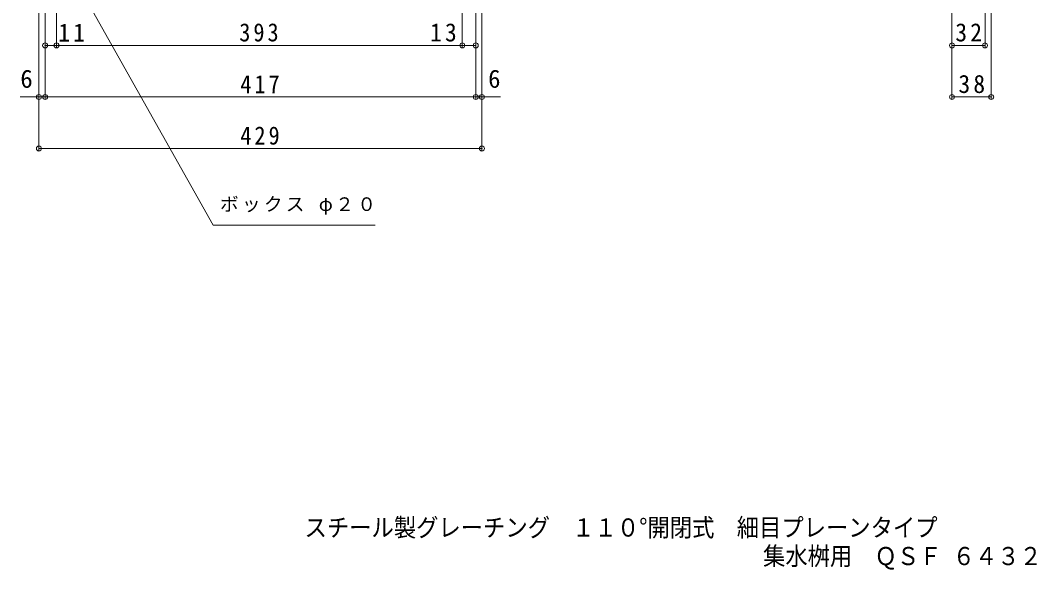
# Model space of a CAD drawing. Units: millimetres at full size, sheet at 1:6. Extents: x -1051 to 1061, y -825 to 708.
# Drawn here: x -767 to 218, y -825 to -293 of the extents above; entities that cross this region are included whole.
import ezdxf
from ezdxf.enums import TextEntityAlignment as Align

# ---------------------------------------------------------------- set-up
doc = ezdxf.new("R2010")
doc.units = ezdxf.units.MM
doc.header["$LTSCALE"] = 6
doc.header["$PDMODE"] = 32
doc.header["$PDSIZE"] = 4.8
for name, color, linetype, lineweight in [('A-4', 7, 'Continuous', 9), ('A-5', 7, 'Continuous', 9), ('F-5_F-5ﾚｲﾔ', 2, 'Continuous', 9)]:
    doc.layers.add(name, color=color, linetype=linetype, lineweight=lineweight)
doc.styles.add('ＭＳ ゴシック', font='')
doc.styles.get('ＭＳ ゴシック').set_extended_font_data('MS Gothic')

msp = doc.modelspace()

# ---------------------------------------------------------------- linework, layer by layer
at = {"layer": 'A-4'}
for p, q in [((-742.587, -369), (-742.587, -251.2)), ((-731.587, -319), (-731.587, -247.201)), ((-338.587, -319), (-338.587, -247.201)), ((-325.588, -369), (-325.588, -251.2)), ((167.568, -319), (167.568, -247.2)), ((-748.587, -419), (-748.587, -257.2)), ((-319.588, -419), (-319.588, -257.2)), ((173.568, -369), (173.568, -257.2)), ((135.567, -369), (135.567, -285.2)), ((-742.587, -317.2), (-731.587, -317.2)), ((-731.587, -317.2), (-338.587, -317.2)), ((-338.587, -317.2), (-325.588, -317.2)), ((135.567, -317.2), (167.568, -317.2)), ((-748.587, -367.2), (-766.587, -367.2)), ((-748.587, -367.2), (-742.587, -367.2)), ((-742.587, -367.2), (-325.588, -367.2)), ((-325.588, -367.2), (-319.588, -367.2)), ((-319.588, -367.2), (-301.588, -367.2)), ((135.567, -367.2), (173.568, -367.2)), ((-748.587, -417.2), (-319.588, -417.2))]:
    msp.add_line(p, q, dxfattribs=at)
for p in [(-742.587, -317.2), (-731.587, -317.2), (-338.587, -317.2), (-325.588, -317.2), (135.567, -317.2), (167.568, -317.2), (-748.587, -367.2), (-742.587, -367.2), (-325.588, -367.2), (-319.588, -367.2), (135.567, -367.2), (173.568, -367.2), (-748.587, -417.2), (-319.588, -417.2)]:
    msp.add_point(p, dxfattribs=at)
at = {"layer": 'A-5'}
for p, q in [((-702.587, -273.201), (-579.767, -491.359)), ((-579.767, -491.359), (-423.132, -491.359))]:
    msp.add_line(p, q, dxfattribs=at)

# ---------------------------------------------------------------- texts
at = {"layer": 'A-4', "color": 2, "style": 'ＭＳ ゴシック'}
for p in [(-766.587, -363.6), (-313.588, -363.6)]:
    msp.add_text('6', height=17.6, dxfattribs=at).set_placement(p, align=Align.BOTTOM_LEFT)
at = {"layer": 'A-4', "color": 2, "char_height": 17.6, "attachment_point": 7, "style": 'ＭＳ ゴシック'}
for s, insert in [('\\T1.27;\\W0.95;11', (-729.837, -313.6)), ('\\T1.27;\\W0.9;393', (-554.587, -313.6)), ('\\T1.27;\\W0.95;13', (-369.838, -313.6)), ('\\T1.27;\\W0.95;32', (138.818, -313.6)), ('\\T1.27;\\W0.9;417', (-553.587, -363.6)), ('\\T1.27;\\W0.95;38', (141.817, -363.6)), ('\\T1.27;\\W0.9;429', (-553.587, -413.6))]:
    msp.add_mtext(s, dxfattribs=dict(at, insert=insert))
at = {"layer": 'A-5', "insert": (-573.174, -481.277), "char_height": 13.2, "attachment_point": 7, "style": 'ＭＳ ゴシック'}
msp.add_mtext('\\T1.18;ボックス\\~φ２０', dxfattribs=at)
at = {"layer": 'F-5_F-5ﾚｲﾔ', "style": 'ＭＳ ゴシック', "width": 0.9}
for s, p in [('スチール製グレーチング\u3000１１０°開閉式\u3000細目プレーンタイプ', (-491.336, -798.618)), ('集水桝用\u3000ＱＳＦ ６４３２', (-47.4, -826.298))]:
    msp.add_text(s, height=17.6, dxfattribs=at).set_placement(p, align=Align.BOTTOM_LEFT)

doc.saveas('drawing.dxf')
